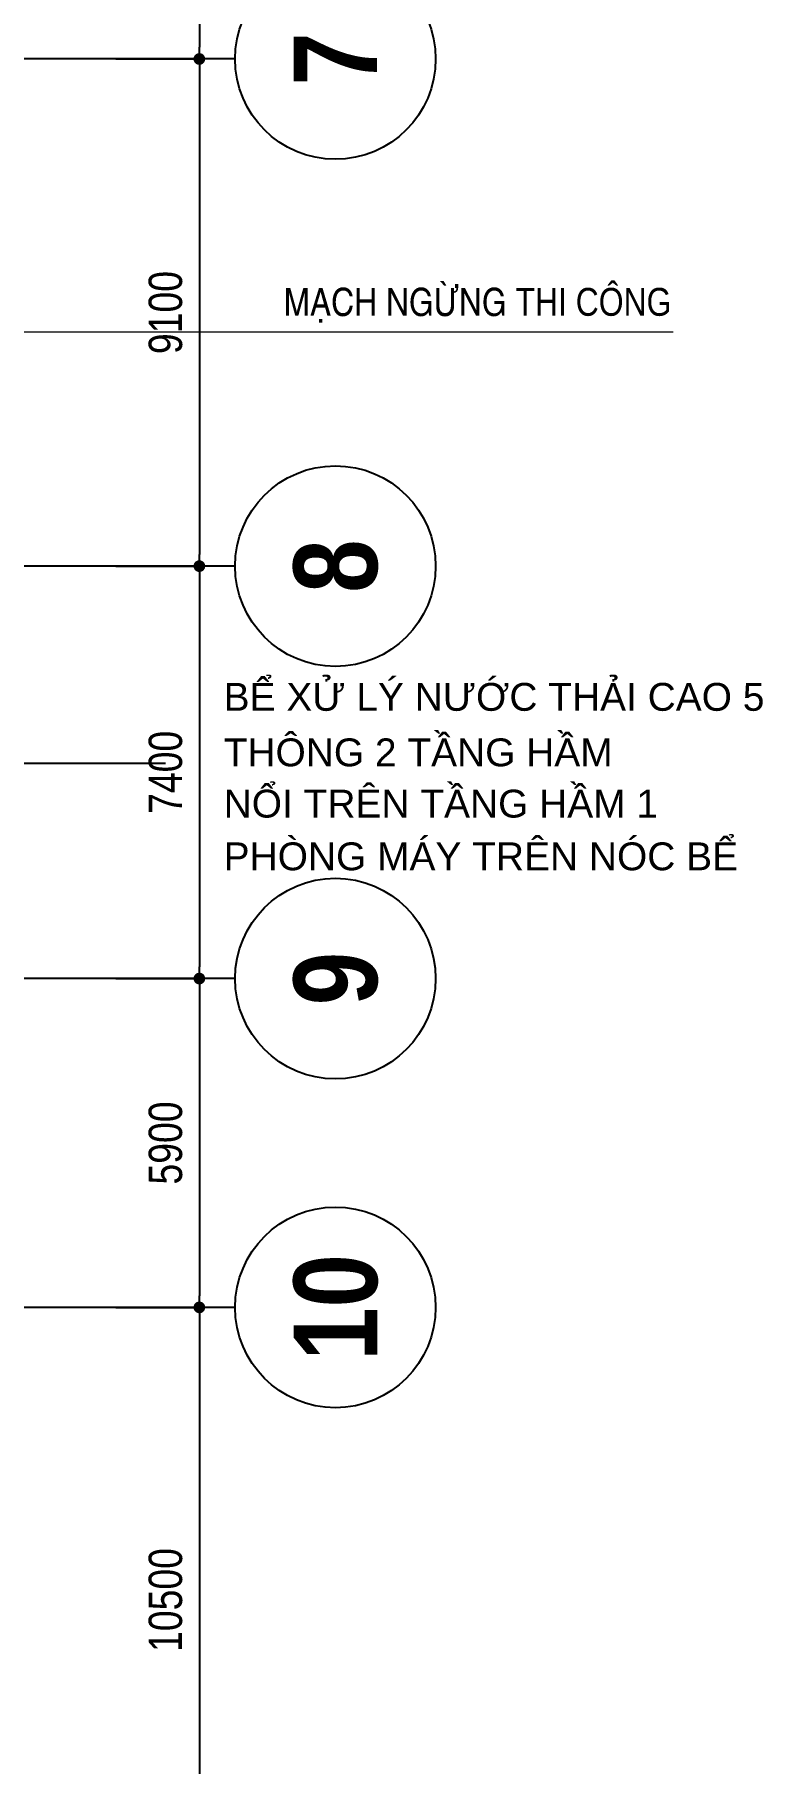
# Model space of a CAD drawing. Header units: millimetres. Extents: x 2356525 to 2927188, y -665534 to -417818.
# Drawn here: x 2810291 to 2823216, y -533813 to -502794 of the extents above; entities that cross this region are included whole.
import ezdxf
from ezdxf.enums import TextEntityAlignment as Align

# ---------------------------------------------------------------- set-up
doc = ezdxf.new("R2010")
doc.units = ezdxf.units.MM
doc.header["$LTSCALE"] = 200
doc.header["$MEASUREMENT"] = 0
doc.linetypes.add('CHG_XX_Luoi truc$0$MB_Luoi truc$0$Center101', pattern=[13, 10, -1, 1, -1])
doc.layers.get('0').update_dxf_attribs({"lineweight": 9})
doc.layers.get('Defpoints').update_dxf_attribs({"color": 10, "lineweight": 0})
for name, color, linetype, lineweight in [('CHG_XX_Cot_Ham 2$0$NS-Pier-H2', 150, 'Continuous', 13), ('CHG_XX_Damsan_Ham 2$0$CHG_XX_Damsan_Ham 2$0$DBAO', 3, 'Continuous', 13), ('CHG_XX_Damsan_Ham 2$0$HATCH', 57, 'Continuous', 9), ('COT', 1, 'Continuous', 18), ('DBAO', 90, 'Continuous', 13), ('KTH', 154, 'Continuous', 9), ('MB_Luoi truc$0$Dim 300', 1, 'Continuous', 5), ('Start text ghi chu', 7, 'Continuous', 15), ('STICK', 1, 'Continuous', 9), ('TEXT P X', 1, 'Continuous', 9)]:
    doc.layers.add(name, color=color, linetype=linetype, lineweight=lineweight)
doc.layers.add('CHG_XX_Luoi truc$0$Grid', color=34, linetype='Continuous')
doc.layers.add('CHG_XX_Luoi truc$0$Grid Line', color=251, linetype='CHG_XX_Luoi truc$0$MB_Luoi truc$0$Center101')
doc.styles.add('CHG_XX_Luoi truc$0$MB_Luoi truc$0$Grid A-F$0$VNI-HelveCB', font='')
doc.styles.add('CHU GHI CHU', font='arial.ttf', dxfattribs={"height": 200})
doc.styles.add('MB_Luoi truc$0$Arial_C', font='arial.ttf', dxfattribs={"width": 0.8})
doc.styles.add('TTP-HelCon', font='')
doc.styles.get('CHG_XX_Luoi truc$0$MB_Luoi truc$0$Grid A-F$0$VNI-HelveCB').set_extended_font_data('VNI-Helve-Condense', bold=True)
doc.styles.get('TTP-HelCon').set_extended_font_data('VNI-Helve-Condense')
doc.dimstyles.new('MB_Luoi truc$0$Dim 300 (A1-A2)', dxfattribs={"dimscale": 300, "dimtxt": 2, "dimasz": 0.7, "dimexe": 0, "dimexo": 1, "dimgap": 1, "dimtad": 1, "dimdec": 0, "dimzin": 12, "dimdsep": 46, "dimtxsty": 'MB_Luoi truc$0$Arial_C', "dimblk": 'MB_Luoi truc$0$_Dot', "dimcen": 1, "dimclrd": 256, "dimclre": 256, "dimclrt": 3, "dimadec": 0, "dimazin": 0, "dimtfac": 1, "dimtdec": 0, "dimtix": 1, "dimtmove": 2, "dimatfit": 3, "dimldrblk": 'MB_Luoi truc$0$HTT Arrow 30', "dimfxl": 1, "dimtolj": 1, "dimtzin": 0, "dimarcsym": 0})
doc.dimstyles.new('TTP-100', dxfattribs={"dimscale": 100, "dimtxt": 2.5, "dimasz": 1, "dimexe": 1, "dimexo": 0, "dimgap": 0.09, "dimtad": 0, "dimdec": 4, "dimrnd": 1, "dimdsep": 46, "dimtxsty": 'TTP-HelCon', "dimblk": 'Stick', "dimcen": 0.09, "dimdle": 1.5, "dimclrd": 256, "dimclre": 256, "dimclrt": 7, "dimadec": 0, "dimazin": 0, "dimtfac": 1, "dimtdec": 4, "dimtix": 1, "dimtmove": 0, "dimatfit": 3, "dimfxl": 1, "dimtvp": 1, "dimtolj": 1, "dimtzin": 0, "dimlwd": -1, "dimlwe": -1, "dimarcsym": 1})
doc.dimstyles.new('TTP-25', dxfattribs={"dimscale": 25, "dimtxt": 2.5, "dimasz": 1, "dimexe": 1, "dimexo": 1, "dimgap": 0.09, "dimtad": 0, "dimdec": 4, "dimrnd": 1, "dimzin": 9, "dimdsep": 46, "dimtxsty": 'TTP-HelCon', "dimblk": 'Stick', "dimcen": 0.09, "dimdle": 1.5, "dimclrd": 256, "dimclre": 256, "dimclrt": 7, "dimadec": 0, "dimazin": 0, "dimtfac": 1, "dimtdec": 4, "dimtmove": 0, "dimatfit": 3, "dimldrblk": 'ARCHTICK', "dimfxl": 1, "dimtvp": 1, "dimtolj": 1, "dimtzin": 0, "dimarcsym": 0})

# ---------------------------------------------------------------- blocks, each defined once
blk = doc.blocks.new('MB_Luoi truc$0$_Dot')
at = {"color": 0, "linetype": 'ByBlock', "lineweight": -2}
blk.add_line((-0.5, 0), (-1, 0), dxfattribs=at)
at = {"color": 0, "linetype": 'ByBlock', "const_width": 0.5}
blk.add_lwpolyline([(-0.25, 0, 1), (0.25, 0, 1)], format="xyb", close=True, dxfattribs=at)
blk = doc.blocks.new('*D29')
at = {"layer": 'Defpoints', "color": 0, "transparency": 16777216}
for p in [(2811449, -493831), (2811450, -503231), (2813250, -503231)]:
    blk.add_point(p, dxfattribs=at)
at = {"layer": 'MB_Luoi truc$0$Dim 300', "lineweight": -2, "transparency": 16777216}
for p, q in [((2811749, -493831), (2813250, -493831)), ((2813250, -494041), (2813250, -503021)), ((2811750, -503231), (2813250, -503231))]:
    blk.add_line(p, q, dxfattribs=at)
at = {"layer": 'MB_Luoi truc$0$Dim 300', "lineweight": -2, "transparency": 16777216, "xscale": 210, "yscale": 210, "zscale": 210}
for p, rotation in [((2813250, -493831), 90), ((2813250, -503231), 270)]:
    blk.add_blockref('MB_Luoi truc$0$_Dot', p, dxfattribs=dict(at, rotation=rotation))
at = {"layer": 'MB_Luoi truc$0$Dim 300', "color": 3, "transparency": 16777216, "insert": (2812644, -498531), "char_height": 600, "attachment_point": 5, "rotation": 90, "style": 'MB_Luoi truc$0$Arial_C'}
blk.add_mtext('\\A1;9400', dxfattribs=at)
blk = doc.blocks.new('MB_Luoi truc$0$HTT Arrow 30')
blk.add_hatch(color=256).paths.add_polyline_path([(-2.5, 0.375), (-2.5, -0.375), (0, 0)])
at = {"color": 0, "linetype": 'ByBlock', "lineweight": -2}
for p, q in [((0, 0), (-2.5, 0.375)), ((-2.5, -0.375), (-2.5, 0.375)), ((0, 0), (-2.5, -0.375))]:
    blk.add_line(p, q, dxfattribs=at)
blk = doc.blocks.new('*D30')
at = {"layer": 'Defpoints', "color": 0, "transparency": 16777216}
for p in [(2811450, -503231), (2811448, -512331), (2813250, -512331)]:
    blk.add_point(p, dxfattribs=at)
at = {"layer": 'MB_Luoi truc$0$Dim 300', "lineweight": -2, "transparency": 16777216}
for p, q in [((2811750, -503231), (2813250, -503231)), ((2813250, -503441), (2813250, -512121)), ((2811748, -512331), (2813250, -512331))]:
    blk.add_line(p, q, dxfattribs=at)
at = {"layer": 'MB_Luoi truc$0$Dim 300', "lineweight": -2, "transparency": 16777216, "xscale": 210, "yscale": 210, "zscale": 210}
for p, rotation in [((2813250, -503231), 90), ((2813250, -512331), 270)]:
    blk.add_blockref('MB_Luoi truc$0$_Dot', p, dxfattribs=dict(at, rotation=rotation))
at = {"layer": 'MB_Luoi truc$0$Dim 300', "color": 3, "transparency": 16777216, "insert": (2812644, -507781), "char_height": 600, "attachment_point": 5, "rotation": 90, "style": 'MB_Luoi truc$0$Arial_C'}
blk.add_mtext('\\A1;9100', dxfattribs=at)
blk = doc.blocks.new('*D31')
at = {"layer": 'Defpoints', "color": 0, "transparency": 16777216}
for p in [(2811448, -512331), (2811448, -519731), (2813250, -519731)]:
    blk.add_point(p, dxfattribs=at)
at = {"layer": 'MB_Luoi truc$0$Dim 300', "lineweight": -2, "transparency": 16777216}
for p, q in [((2811748, -512331), (2813250, -512331)), ((2813250, -512541), (2813250, -519521)), ((2811748, -519731), (2813250, -519731))]:
    blk.add_line(p, q, dxfattribs=at)
at = {"layer": 'MB_Luoi truc$0$Dim 300', "lineweight": -2, "transparency": 16777216, "xscale": 210, "yscale": 210, "zscale": 210}
for p, rotation in [((2813250, -512331), 90), ((2813250, -519731), 270)]:
    blk.add_blockref('MB_Luoi truc$0$_Dot', p, dxfattribs=dict(at, rotation=rotation))
at = {"layer": 'MB_Luoi truc$0$Dim 300', "color": 3, "transparency": 16777216, "insert": (2812644, -516031), "char_height": 600, "attachment_point": 5, "rotation": 90, "style": 'MB_Luoi truc$0$Arial_C'}
blk.add_mtext('\\A1;7400', dxfattribs=at)
blk = doc.blocks.new('*D32')
at = {"layer": 'Defpoints', "color": 0, "transparency": 16777216}
for p in [(2811448, -519731), (2811448, -525631), (2813250, -525631)]:
    blk.add_point(p, dxfattribs=at)
at = {"layer": 'MB_Luoi truc$0$Dim 300', "lineweight": -2, "transparency": 16777216}
for p, q in [((2811748, -519731), (2813250, -519731)), ((2813250, -519941), (2813250, -525421)), ((2811748, -525631), (2813250, -525631))]:
    blk.add_line(p, q, dxfattribs=at)
at = {"layer": 'MB_Luoi truc$0$Dim 300', "lineweight": -2, "transparency": 16777216, "xscale": 210, "yscale": 210, "zscale": 210}
for p, rotation in [((2813250, -519731), 90), ((2813250, -525631), 270)]:
    blk.add_blockref('MB_Luoi truc$0$_Dot', p, dxfattribs=dict(at, rotation=rotation))
at = {"layer": 'MB_Luoi truc$0$Dim 300', "color": 3, "transparency": 16777216, "insert": (2812644, -522681), "char_height": 600, "attachment_point": 5, "rotation": 90, "style": 'MB_Luoi truc$0$Arial_C'}
blk.add_mtext('\\A1;5900', dxfattribs=at)
blk = doc.blocks.new('*D33')
at = {"layer": 'Defpoints', "color": 0, "transparency": 16777216}
for p in [(2811448, -525631), (2811448, -536131), (2813250, -536131)]:
    blk.add_point(p, dxfattribs=at)
at = {"layer": 'MB_Luoi truc$0$Dim 300', "lineweight": -2, "transparency": 16777216}
for p, q in [((2811748, -525631), (2813250, -525631)), ((2813250, -525841), (2813250, -535921)), ((2811748, -536131), (2813250, -536131))]:
    blk.add_line(p, q, dxfattribs=at)
at = {"layer": 'MB_Luoi truc$0$Dim 300', "lineweight": -2, "transparency": 16777216, "xscale": 210, "yscale": 210, "zscale": 210}
for p, rotation in [((2813250, -525631), 90), ((2813250, -536131), 270)]:
    blk.add_blockref('MB_Luoi truc$0$_Dot', p, dxfattribs=dict(at, rotation=rotation))
at = {"layer": 'MB_Luoi truc$0$Dim 300', "color": 3, "transparency": 16777216, "insert": (2812644, -530881), "char_height": 600, "attachment_point": 5, "rotation": 90, "style": 'MB_Luoi truc$0$Arial_C'}
blk.add_mtext('\\A1;10500', dxfattribs=at)
blk = doc.blocks.new('Stick')
at = {"layer": 'STICK'}
h = blk.add_hatch(color=256, dxfattribs=at)
edge = h.paths.add_edge_path()
edge.add_line((0.3, 0.5), (-0.5, -0.3))
edge.add_arc((-0.4, -0.4), 0.141, 135, 315)
edge.add_line((-0.3, -0.5), (0.5, 0.3))
edge.add_arc((0.4, 0.4), 0.141, 315, 495)
blk.add_line((1, 0), (-1, 0), dxfattribs=at)
blk.add_lwpolyline([(0.3, 0.5), (-0.5, -0.3, 1), (-0.3, -0.5), (0.5, 0.3, 1), (0.3, 0.5, 1)], format="xyb", dxfattribs=at)
blk = doc.blocks.new('*U837')
at = {"layer": 'CHG_XX_Luoi truc$0$Grid', "lineweight": -2}
blk.add_line((0, -3), (0, 0), dxfattribs=at)
blk.add_circle((0, -9), 6, dxfattribs=at)
at = {"layer": 'CHG_XX_Luoi truc$0$Grid Line'}
blk.add_line((0, 0), (0, 438), dxfattribs=at)
at = {"layer": 'CHG_XX_Luoi truc$0$Grid', "lineweight": -2, "style": 'CHG_XX_Luoi truc$0$MB_Luoi truc$0$Grid A-F$0$VNI-HelveCB'}
for tag, p in [('GRIDSUB', (0, 447)), ('GRID', (0, -9))]:
    blk.add_attdef(tag, text='', height=5, dxfattribs=at).set_placement(p, align=Align.MIDDLE)
blk = doc.blocks.new('CHG_XX_Luoi truc')
at = {"layer": 'CHG_XX_Luoi truc$0$Grid'}
ref = blk.add_blockref('*U837', (110703, 106750), dxfattribs=dict(at, xscale=300.0000000000013, yscale=300.0000000000013, zscale=300.0000000000013, rotation=90))
ref.add_attrib('GRID', '7', dxfattribs={"lineweight": -2, "height": 1500, "rotation": 90, "style": 'CHG_XX_Luoi truc$0$MB_Luoi truc$0$Grid A-F$0$VNI-HelveCB'}).set_placement((113403, 106750), align=Align.MIDDLE)
ref = blk.add_blockref('*U837', (110703, 97650), dxfattribs=dict(at, xscale=300.0000000000013, yscale=300.0000000000013, zscale=300.0000000000013, rotation=90))
ref.add_attrib('GRID', '8', dxfattribs={"lineweight": -2, "height": 1500, "rotation": 90, "style": 'CHG_XX_Luoi truc$0$MB_Luoi truc$0$Grid A-F$0$VNI-HelveCB'}).set_placement((113403, 97650), align=Align.MIDDLE)
ref = blk.add_blockref('*U837', (110703, 90250), dxfattribs=dict(at, xscale=300.0000000000013, yscale=300.0000000000013, zscale=300.0000000000013, rotation=90))
ref.add_attrib('GRID', '9', dxfattribs={"lineweight": -2, "height": 1500, "rotation": 90, "style": 'CHG_XX_Luoi truc$0$MB_Luoi truc$0$Grid A-F$0$VNI-HelveCB'}).set_placement((113403, 90250), align=Align.MIDDLE)
ref = blk.add_blockref('*U837', (110703, 84350), dxfattribs=dict(at, xscale=300.0000000000013, yscale=300.0000000000013, zscale=300.0000000000013, rotation=90))
ref.add_attrib('GRID', '10', dxfattribs={"lineweight": -2, "height": 1500, "rotation": 90, "style": 'CHG_XX_Luoi truc$0$MB_Luoi truc$0$Grid A-F$0$VNI-HelveCB'}).set_placement((113403, 84350), align=Align.MIDDLE)
blk = doc.blocks.new('CHG_XX_Cot_Ham 2')
at = {"layer": 'CHG_XX_Cot_Ham 2$0$NS-Pier-H2'}
blk.add_blockref('CHG_XX_Luoi truc', (0, 0), dxfattribs=at)
blk = doc.blocks.new('CHG_XX_Damsan_Ham 2', base_point=(3089256, -609981))
at = {"layer": 'CHG_XX_Damsan_Ham 2$0$CHG_XX_Damsan_Ham 2$0$DBAO'}
blk.add_blockref('CHG_XX_Cot_Ham 2', (0, 0), dxfattribs=at)
at = {"layer": 'CHG_XX_Damsan_Ham 2$0$HATCH'}
blk.add_blockref('CHG_XX_Cot_Ham 2', (0, 0), dxfattribs=at)

msp = doc.modelspace()

# ---------------------------------------------------------------- block references
msp.add_blockref('CHG_XX_Damsan_Ham 2', (5791545.2, -1219962))
at = {"layer": 'DBAO'}
msp.add_blockref('CHG_XX_Cot_Ham 2', (2702289.2, -609981), dxfattribs=at)

# ---------------------------------------------------------------- texts
at = {"layer": 'Start text ghi chu', "style": 'CHU GHI CHU'}
for s, p in [('BỂ XỬ LÝ NƯỚC THẢI CAO 5m', (2813686.1, -514926.5)), ('THÔNG 2 TẦNG HẦM', (2813686.1, -515922.4)), ('NỔI TRÊN TẦNG HẦM 1', (2813686.1, -516842.5)), ('PHÒNG MÁY TRÊN NÓC BỂ', (2813686.1, -517788))]:
    msp.add_text(s, height=500, dxfattribs=at).set_placement(p)
at = {"layer": 'TEXT P X', "style": 'TTP-HelCon'}
msp.add_text('MAÏCH NGÖØNG THI COÂNG', height=500, dxfattribs=at).set_placement((2814761.2, -507839.1))

# ---------------------------------------------------------------- dimensions: what is measured, and where the dimension line sits
at = {"layer": 'MB_Luoi truc$0$Dim 300'}
for base, p1, p2, picture, middle in [((2813250.4, -503231), (2811448.6, -493831), (2811450.4, -503231), '*D29', (2812644, -498531)), ((2813250.4, -512331), (2811450.4, -503231), (2811448.3, -512331), '*D30', (2812644, -507781)), ((2813250.4, -519731), (2811448.3, -512331), (2811448.2, -519731), '*D31', (2812644, -516031)), ((2813250.4, -525631), (2811448.2, -519731), (2811448.1, -525631), '*D32', (2812644, -522681)), ((2813250.4, -536131), (2811448.1, -525631), (2811448, -536131), '*D33', (2812644, -530881))]:
    dim = msp.add_linear_dim(base=base, p1=p1, p2=p2, angle=90, dimstyle='MB_Luoi truc$0$Dim 300 (A1-A2)', dxfattribs=at)
    dim.commit()
    dim.dimension.update_dxf_attribs({"geometry": picture, "text_midpoint": middle})

# ---------------------------------------------------------------- leaders
at = {"layer": 'COT'}
msp.add_leader([(2801939.2, -512331), (2806763.8, -508127.2), (2821757.2, -508127.2)], dimstyle='TTP-100', override={"dimasz": 5, "dimgap": 0.09, "dimtad": 0, "dimfxl": 36}, dxfattribs=at)
at = {"layer": 'KTH'}
msp.add_leader([(2806494.1, -515868.2), (2812643, -515868.2)], dimstyle='TTP-25', override={"dimasz": 25, "dimgap": 0.09, "dimtad": 0, "dimarcsym": 1}, dxfattribs=at)

doc.saveas('drawing.dxf')
